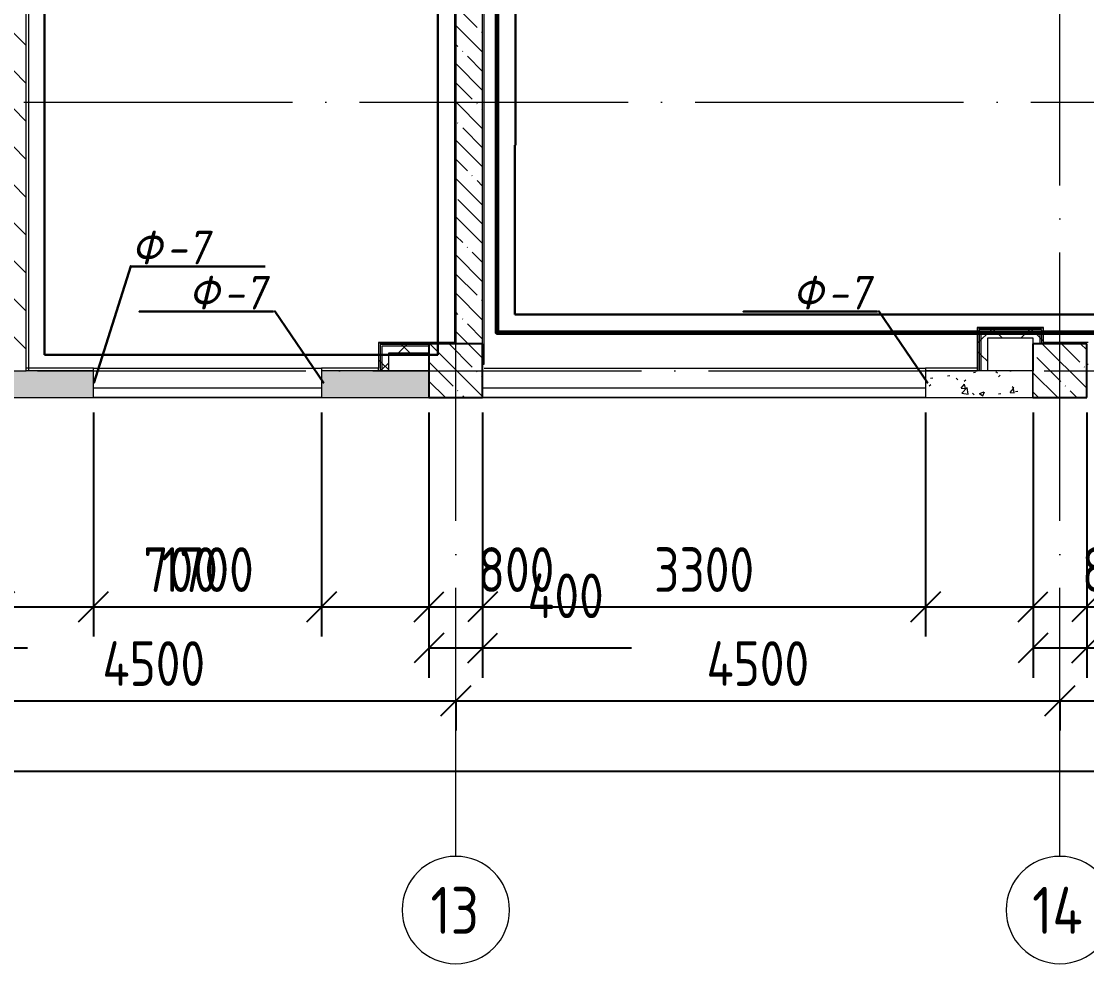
# Model space of a CAD drawing. Header units: millimetres. Extents: x -592259 to 288321, y -552984 to 293768.
# Drawn here: x 51313 to 59250, y 39106 to 46129 of the extents above; entities that cross this region are included whole.
import ezdxf

# ---------------------------------------------------------------- set-up
doc = ezdxf.new("R2010")
doc.units = ezdxf.units.MM
doc.linetypes.add('ADSK_Линия сетки', pattern=[2500, 2000, -250, 0, -250])
doc.layers.get('Defpoints').update_dxf_attribs({"color": 250})
for name, color, linetype, lineweight in [('2)Фархверки', 40, 'Continuous', 30), ('4) Штукатурка', 6, 'Continuous', 30), ('4.5) Штук Гипсовая по ЖБ', 6, 'Continuous', 30), ('4.6) Швы', 6, 'Continuous', 30), ('4.7) Штук. 6 вып.', 6, 'Continuous', 30), ('6.1) Шпаклевка 5 вып.', 160, 'Continuous', 60), ('A-____-____-DIMS', 250, 'Continuous', 9), ('A-GLAZ-____-MCUT', 250, 'Continuous', 9), ('A-GLAZ-____-OTLN', 250, 'Continuous', 5), ('A-WALL-____-MCUT', 250, 'Continuous', 13), ('A-WALL-____-PATT', 250, 'Continuous', 13), ('A-WALL-FNSH-MCUT', 250, 'Continuous', 13), ('I-WALL-____-OTLN', 250, 'Continuous', 9), ('S-COLS-____-MCUT', 250, 'Continuous', 25), ('S-COLS-____-OTLN', 250, 'Continuous', 9), ('S-GRID-____-IDEN', 250, 'Continuous', 9), ('S-GRID-____-OTLN', 250, 'Continuous', 9)]:
    doc.layers.add(name, color=color, linetype=linetype, lineweight=lineweight)
doc.styles.add('GOST Common', font='', dxfattribs={"width": 0.9, "height": 350})
doc.styles.add('ISOCPEUR_I', font='isocpeui.ttf', dxfattribs={"width": 0.9, "height": 12.5})
doc.styles.get("Standard").update_dxf_attribs({"font": 'ГОСТ тип А.ttf'})
doc.styles.get('GOST Common').set_extended_font_data('GOST Common')
doc.dimstyles.new('А3', dxfattribs={"dimtxt": 333, "dimasz": 222, "dimexe": 222, "dimexo": 111, "dimgap": 111, "dimtad": 1, "dimtoh": 1, "dimdec": 0, "dimrnd": 0.0015, "dimzin": 0, "dimdsep": 46, "dimtxsty": 'Standard', "dimblk": 'OBLIQUE', "dimcen": 0, "dimclrd": 7, "dimclre": 7, "dimclrt": 7, "dimadec": 0, "dimazin": 0, "dimtfac": 1, "dimtdec": 0, "dimtofl": 0, "dimtmove": 0, "dimatfit": 3, "dimfxl": 1, "dimtolj": 1, "dimtzin": 0, "dimarcsym": 0})
pattern_1 = [(135, (0, 0), (-142.5612, -142.5612), []), (135, (142.56, 0), (-142.5612, -142.5612), [252.016, -50.403, 3.353, -47.05])]
pattern_2 = [(45, (0, 0), (-141.42136, 141.42136), []), (135, (0, 0), (-141.42136, -141.42136), [])]
pattern_3 = [(50, (0, 0), (364.3679, -31.8783), [38.1, -419.1]), (355, (0, 0), (-70.4859, 382.1133), [30.48, -335.28]), (100.451, (30.36, -2.66), (293.885, 350.2334), [32.38, -356.18]), (46.184, (0, 101.6), (542.1585, -84.0858), [57.15, -628.65]), (96.636, (45.2, 94.6), (474.805, 494.8554), [48.57, -534.27]), (351.184, (0, 101.6), (474.81, 494.85), [45.72, -502.92]), (21, (50.8, 76.2), (303.2285, -204.5305), [38.1, -419.1]), (326, (50.8, 76.2), (123.6039, 368.376), [30.48, -335.28]), (71.451, (76.07, 59.16), (426.8341, 163.8427), [32.38, -356.18]), (37.5, (0, 0), (6.17665, 169.11015), [16.764, -314.452, 16.764, -323.596, -336.55]), (37.5, (0, 0), (6.17665, 169.11015), [-671.576, 16.764, -319.786]), (7.5, (0, 0), (133.63888, 200.3615), [16.764, -177.292, 16.764, -306.832, -128.27]), (7.5, (0, 0), (133.63888, 200.3615), [-517.652, 16.764, -111.506]), (327.5, (-113.28, 0), (271.18182, -11.45836), [16.764, -110.236, 16.764, -379.476, -525.78]), (327.5, (-113.28, 0), (271.18182, -11.45836), [-523.24, 16.764, -509.016]), (317.5, (-164.08, 0), (296.2585, 50.85285), [16.764, -148.336, 16.764, -246.38, -373.38]), (317.5, (-164.08, 0), (296.2585, 50.85285), [-428.244, 16.764, -356.616])]

# ---------------------------------------------------------------- blocks, each defined once
blk = doc.blocks.new('Окно_СКБ_1Ст1 - 120_Окно_СКБ_1Ст_1700_ОК19Л-29018918-Кладочный план на отм_ 0_000_ Секция 1_')
at = {"layer": 'A-GLAZ-____-MCUT'}
for p, q in [((-850, -125), (850, -125)), ((-850, -195), (850, -195))]:
    blk.add_line(p, q, dxfattribs=at)
at = {"layer": 'A-GLAZ-____-OTLN'}
for p, q in [((850, -125), (-850, -125)), ((-850, -195), (850, -195))]:
    blk.add_line(p, q, dxfattribs=at)
blk = doc.blocks.new('Окно_СКБ_2Ст1 - Окно_СКБ_2Ст 3300_ОК1Л-35431506-Кладочный план на отм_ 0_000_ Секция 1_')
at = {"layer": 'A-GLAZ-____-MCUT'}
for p, q in [((-1650, -125), (1650, -125)), ((-1650, -195), (1650, -195))]:
    blk.add_line(p, q, dxfattribs=at)
at = {"layer": 'A-GLAZ-____-OTLN'}
for p, q in [((1650, -125), (-1650, -125)), ((-1650, -195), (1650, -195))]:
    blk.add_line(p, q, dxfattribs=at)
blk = doc.blocks.new('Ось сетки - Круг_Ø8 мм-39983606-Кладочный план на отм_ 0_000_ Секция 1_')
at = {"layer": 'S-GRID-____-IDEN'}
for start, end in [(360, 180), (180, 360)]:
    blk.add_arc((0, 0), 4, start, end, dxfattribs=at)
blk = doc.blocks.new('_Oblique')
at = {"color": 0, "linetype": 'ByBlock', "lineweight": -2}
blk.add_line((-0.5, -0.5), (0.5, 0.5), dxfattribs=at)
blk = doc.blocks.new('DIMBLOCK18-Кладочный план на отм_ 0_000_ Секция 1_')
at = {"layer": 'A-____-____-DIMS', "color": 7, "lineweight": -2, "transparency": 16777216}
for p, q in [((50050, 41065.3), (54550, 41065.3)), ((50050, 41054.3), (50050, 40843.3)), ((54550, 41054.3), (54550, 40843.3))]:
    blk.add_line(p, q, dxfattribs=at)
at = {"layer": 'Defpoints', "color": 0, "transparency": 16777216}
for p in [(50050, 41165.3), (54550, 41165.3), (54550, 41065.3)]:
    blk.add_point(p, dxfattribs=at)
at = {"layer": 'A-____-____-DIMS', "color": 7, "lineweight": -2, "transparency": 16777216, "xscale": 222, "yscale": 222, "zscale": 222, "rotation": 180}
blk.add_blockref('_Oblique', (50050, 41065.3), dxfattribs=at)
at = {"layer": 'A-____-____-DIMS', "color": 7, "lineweight": -2, "transparency": 16777216, "xscale": 222, "yscale": 222, "zscale": 222}
blk.add_blockref('_Oblique', (54550, 41065.3), dxfattribs=at)
at = {"layer": 'A-____-____-DIMS', "color": 7, "transparency": 16777216, "insert": (52300, 41342.8), "char_height": 333, "width": 2.567, "attachment_point": 5}
blk.add_mtext('\\A1;4500', dxfattribs=at)
blk = doc.blocks.new('DIMBLOCK19-Кладочный план на отм_ 0_000_ Секция 1_')
at = {"layer": 'A-____-____-DIMS', "color": 7, "lineweight": -2, "transparency": 16777216}
for p, q in [((54550, 41065.3), (59050, 41065.3)), ((54550, 41054.3), (54550, 40843.3)), ((59050, 41054.3), (59050, 40843.3))]:
    blk.add_line(p, q, dxfattribs=at)
at = {"layer": 'Defpoints', "color": 0, "transparency": 16777216}
for p in [(54550, 41165.3), (59050, 41165.3), (59050, 41065.3)]:
    blk.add_point(p, dxfattribs=at)
at = {"layer": 'A-____-____-DIMS', "color": 7, "lineweight": -2, "transparency": 16777216, "xscale": 222, "yscale": 222, "zscale": 222, "rotation": 180}
blk.add_blockref('_Oblique', (54550, 41065.3), dxfattribs=at)
at = {"layer": 'A-____-____-DIMS', "color": 7, "lineweight": -2, "transparency": 16777216, "xscale": 222, "yscale": 222, "zscale": 222}
blk.add_blockref('_Oblique', (59050, 41065.3), dxfattribs=at)
at = {"layer": 'A-____-____-DIMS', "color": 7, "transparency": 16777216, "insert": (56800, 41342.8), "char_height": 333, "width": 2.567, "attachment_point": 5}
blk.add_mtext('\\A1;4500', dxfattribs=at)
blk = doc.blocks.new('DIMBLOCK20-Кладочный план на отм_ 0_000_ Секция 1_')
at = {"layer": 'A-____-____-DIMS', "color": 7, "lineweight": -2, "transparency": 16777216}
for p, q in [((59050, 41065.3), (63550, 41065.3)), ((59050, 41054.3), (59050, 40843.3)), ((63550, 41054.3), (63550, 40843.3))]:
    blk.add_line(p, q, dxfattribs=at)
at = {"layer": 'Defpoints', "color": 0, "transparency": 16777216}
for p in [(59050, 41165.3), (63550, 41165.3), (63550, 41065.3)]:
    blk.add_point(p, dxfattribs=at)
at = {"layer": 'A-____-____-DIMS', "color": 7, "lineweight": -2, "transparency": 16777216, "xscale": 222, "yscale": 222, "zscale": 222, "rotation": 180}
blk.add_blockref('_Oblique', (59050, 41065.3), dxfattribs=at)
at = {"layer": 'A-____-____-DIMS', "color": 7, "lineweight": -2, "transparency": 16777216, "xscale": 222, "yscale": 222, "zscale": 222}
blk.add_blockref('_Oblique', (63550, 41065.3), dxfattribs=at)
at = {"layer": 'A-____-____-DIMS', "color": 7, "transparency": 16777216, "insert": (61300, 41342.8), "char_height": 333, "width": 2.567, "attachment_point": 5}
blk.add_mtext('\\A1;4500', dxfattribs=at)
blk = doc.blocks.new('DIMBLOCK22-Кладочный план на отм_ 0_000_ Секция 1_')
at = {"layer": 'A-____-____-DIMS', "color": 7, "lineweight": -2, "transparency": 16777216}
for p, q in [((0, 40539.8), (69150, 40539.8)), ((0, 40528.8), (0, 40317.8)), ((69150, 40528.8), (69150, 40317.8))]:
    blk.add_line(p, q, dxfattribs=at)
at = {"layer": 'Defpoints', "color": 0, "transparency": 16777216}
for p in [(0, 40639.8), (69150, 40639.8), (69150, 40539.8)]:
    blk.add_point(p, dxfattribs=at)
at = {"layer": 'A-____-____-DIMS', "color": 7, "lineweight": -2, "transparency": 16777216, "xscale": 222, "yscale": 222, "zscale": 222, "rotation": 180}
blk.add_blockref('_Oblique', (0, 40539.8), dxfattribs=at)
at = {"layer": 'A-____-____-DIMS', "color": 7, "lineweight": -2, "transparency": 16777216, "xscale": 222, "yscale": 222, "zscale": 222}
blk.add_blockref('_Oblique', (69150, 40539.8), dxfattribs=at)
at = {"layer": 'A-____-____-DIMS', "color": 7, "transparency": 16777216, "insert": (34575, 40817.3), "char_height": 333, "width": 2.919, "attachment_point": 5}
blk.add_mtext('\\A1;69150', dxfattribs=at)
blk = doc.blocks.new('DIMBLOCK339-Кладочный план на отм_ 0_000_ Секция 1_')
at = {"layer": 'A-____-____-DIMS', "color": 7, "lineweight": -2, "transparency": 16777216}
for p, q in [((49850, 43214), (49850, 41237)), ((50250, 43214), (50250, 41237)), ((49850, 41459), (50250, 41459)), ((50250, 41459), (51360, 41459))]:
    blk.add_line(p, q, dxfattribs=at)
at = {"layer": 'Defpoints', "color": 0, "transparency": 16777216}
for p in [(49850, 43325), (50250, 43325), (50250, 41459)]:
    blk.add_point(p, dxfattribs=at)
at = {"layer": 'A-____-____-DIMS', "color": 7, "lineweight": -2, "transparency": 16777216, "xscale": 222, "yscale": 222, "zscale": 222, "rotation": 180}
blk.add_blockref('_Oblique', (49850, 41459), dxfattribs=at)
at = {"layer": 'A-____-____-DIMS', "color": 7, "lineweight": -2, "transparency": 16777216, "xscale": 222, "yscale": 222, "zscale": 222}
blk.add_blockref('_Oblique', (50250, 41459), dxfattribs=at)
at = {"layer": 'A-____-____-DIMS', "color": 7, "transparency": 16777216, "insert": (50583, 42014), "char_height": 333, "width": 1.946, "attachment_point": 1, "line_spacing_factor": 1.022761}
blk.add_mtext('\\A1;400', dxfattribs=at)
blk = doc.blocks.new('DIMBLOCK341-Кладочный план на отм_ 0_000_ Секция 1_')
at = {"layer": 'A-____-____-DIMS', "color": 7, "lineweight": -2, "transparency": 16777216}
for p, q in [((51150, 43214), (51150, 41543.3)), ((51850, 43214), (51850, 41543.3)), ((51150, 41765.3), (51850, 41765.3)), ((51850, 41765.3), (52926.7, 41765.3))]:
    blk.add_line(p, q, dxfattribs=at)
at = {"layer": 'Defpoints', "color": 0, "transparency": 16777216}
for p in [(51150, 43325), (51850, 43325), (51850, 41765.3)]:
    blk.add_point(p, dxfattribs=at)
at = {"layer": 'A-____-____-DIMS', "color": 7, "lineweight": -2, "transparency": 16777216, "xscale": 222, "yscale": 222, "zscale": 222, "rotation": 180}
blk.add_blockref('_Oblique', (51150, 41765.3), dxfattribs=at)
at = {"layer": 'A-____-____-DIMS', "color": 7, "lineweight": -2, "transparency": 16777216, "xscale": 222, "yscale": 222, "zscale": 222}
blk.add_blockref('_Oblique', (51850, 41765.3), dxfattribs=at)
at = {"layer": 'A-____-____-DIMS', "color": 7, "transparency": 16777216, "insert": (52499.4, 42042.8), "char_height": 333, "width": 1.862, "attachment_point": 5}
blk.add_mtext('\\A1;700', dxfattribs=at)
blk = doc.blocks.new('DIMBLOCK342-Кладочный план на отм_ 0_000_ Секция 1_')
at = {"layer": 'A-____-____-DIMS', "color": 7, "lineweight": -2, "transparency": 16777216}
for p, q in [((51850, 43214), (51850, 41543.3)), ((53550, 43214), (53550, 41543.3)), ((51850, 41765.3), (53550, 41765.3))]:
    blk.add_line(p, q, dxfattribs=at)
at = {"layer": 'Defpoints', "color": 0, "transparency": 16777216}
for p in [(51850, 43325), (53550, 43325), (53550, 41765.3)]:
    blk.add_point(p, dxfattribs=at)
at = {"layer": 'A-____-____-DIMS', "color": 7, "lineweight": -2, "transparency": 16777216, "xscale": 222, "yscale": 222, "zscale": 222, "rotation": 180}
blk.add_blockref('_Oblique', (51850, 41765.3), dxfattribs=at)
at = {"layer": 'A-____-____-DIMS', "color": 7, "lineweight": -2, "transparency": 16777216, "xscale": 222, "yscale": 222, "zscale": 222}
blk.add_blockref('_Oblique', (53550, 41765.3), dxfattribs=at)
at = {"layer": 'A-____-____-DIMS', "color": 7, "transparency": 16777216, "insert": (52700, 42042.8), "char_height": 333, "width": 2.299, "attachment_point": 5}
blk.add_mtext('\\A1;1700', dxfattribs=at)
blk = doc.blocks.new('DIMBLOCK343-Кладочный план на отм_ 0_000_ Секция 1_')
at = {"layer": 'A-____-____-DIMS', "color": 7, "lineweight": -2, "transparency": 16777216}
for p, q in [((53550, 43214), (53550, 41543.3)), ((54350, 43214), (54350, 41543.3)), ((53550, 41765.3), (54350, 41765.3)), ((54350, 41765.3), (55426.7, 41765.3))]:
    blk.add_line(p, q, dxfattribs=at)
at = {"layer": 'Defpoints', "color": 0, "transparency": 16777216}
for p in [(53550, 43325), (54350, 43325), (54350, 41765.3)]:
    blk.add_point(p, dxfattribs=at)
at = {"layer": 'A-____-____-DIMS', "color": 7, "lineweight": -2, "transparency": 16777216, "xscale": 222, "yscale": 222, "zscale": 222, "rotation": 180}
blk.add_blockref('_Oblique', (53550, 41765.3), dxfattribs=at)
at = {"layer": 'A-____-____-DIMS', "color": 7, "lineweight": -2, "transparency": 16777216, "xscale": 222, "yscale": 222, "zscale": 222}
blk.add_blockref('_Oblique', (54350, 41765.3), dxfattribs=at)
at = {"layer": 'A-____-____-DIMS', "color": 7, "transparency": 16777216, "insert": (54999.3, 42042.8), "char_height": 333, "width": 1.862, "attachment_point": 5}
blk.add_mtext('\\A1;800', dxfattribs=at)
blk = doc.blocks.new('DIMBLOCK344-Кладочный план на отм_ 0_000_ Секция 1_')
at = {"layer": 'A-____-____-DIMS', "color": 7, "lineweight": -2, "transparency": 16777216}
for p, q in [((54350, 43214), (54350, 41237)), ((54750, 43214), (54750, 41237)), ((54350, 41459), (54750, 41459)), ((54750, 41459), (55860, 41459))]:
    blk.add_line(p, q, dxfattribs=at)
at = {"layer": 'Defpoints', "color": 0, "transparency": 16777216}
for p in [(54350, 43325), (54750, 43325), (54750, 41459)]:
    blk.add_point(p, dxfattribs=at)
at = {"layer": 'A-____-____-DIMS', "color": 7, "lineweight": -2, "transparency": 16777216, "xscale": 222, "yscale": 222, "zscale": 222, "rotation": 180}
blk.add_blockref('_Oblique', (54350, 41459), dxfattribs=at)
at = {"layer": 'A-____-____-DIMS', "color": 7, "lineweight": -2, "transparency": 16777216, "xscale": 222, "yscale": 222, "zscale": 222}
blk.add_blockref('_Oblique', (54750, 41459), dxfattribs=at)
at = {"layer": 'A-____-____-DIMS', "color": 7, "transparency": 16777216, "insert": (55083, 42014), "char_height": 333, "width": 1.946, "attachment_point": 1, "line_spacing_factor": 1.022761}
blk.add_mtext('\\A1;400', dxfattribs=at)
blk = doc.blocks.new('DIMBLOCK345-Кладочный план на отм_ 0_000_ Секция 1_')
at = {"layer": 'A-____-____-DIMS', "color": 7, "lineweight": -2, "transparency": 16777216}
for p, q in [((54750, 43214), (54750, 41543.3)), ((58050, 43214), (58050, 41543.3)), ((54750, 41765.3), (58050, 41765.3))]:
    blk.add_line(p, q, dxfattribs=at)
at = {"layer": 'Defpoints', "color": 0, "transparency": 16777216}
for p in [(54750, 43325), (58050, 43325), (58050, 41765.3)]:
    blk.add_point(p, dxfattribs=at)
at = {"layer": 'A-____-____-DIMS', "color": 7, "lineweight": -2, "transparency": 16777216, "xscale": 222, "yscale": 222, "zscale": 222, "rotation": 180}
blk.add_blockref('_Oblique', (54750, 41765.3), dxfattribs=at)
at = {"layer": 'A-____-____-DIMS', "color": 7, "lineweight": -2, "transparency": 16777216, "xscale": 222, "yscale": 222, "zscale": 222}
blk.add_blockref('_Oblique', (58050, 41765.3), dxfattribs=at)
at = {"layer": 'A-____-____-DIMS', "color": 7, "transparency": 16777216, "insert": (56400, 42042.8), "char_height": 333, "width": 2.483, "attachment_point": 5}
blk.add_mtext('\\A1;3300', dxfattribs=at)
blk = doc.blocks.new('DIMBLOCK346-Кладочный план на отм_ 0_000_ Секция 1_')
at = {"layer": 'A-____-____-DIMS', "color": 7, "lineweight": -2, "transparency": 16777216}
for p, q in [((58050, 43214), (58050, 41543.3)), ((58850, 43214), (58850, 41543.3)), ((58050, 41765.3), (58850, 41765.3)), ((58850, 41765.3), (59926.7, 41765.3))]:
    blk.add_line(p, q, dxfattribs=at)
at = {"layer": 'Defpoints', "color": 0, "transparency": 16777216}
for p in [(58050, 43325), (58850, 43325), (58850, 41765.3)]:
    blk.add_point(p, dxfattribs=at)
at = {"layer": 'A-____-____-DIMS', "color": 7, "lineweight": -2, "transparency": 16777216, "xscale": 222, "yscale": 222, "zscale": 222, "rotation": 180}
blk.add_blockref('_Oblique', (58050, 41765.3), dxfattribs=at)
at = {"layer": 'A-____-____-DIMS', "color": 7, "lineweight": -2, "transparency": 16777216, "xscale": 222, "yscale": 222, "zscale": 222}
blk.add_blockref('_Oblique', (58850, 41765.3), dxfattribs=at)
at = {"layer": 'A-____-____-DIMS', "color": 7, "transparency": 16777216, "insert": (59499.3, 42042.8), "char_height": 333, "width": 1.862, "attachment_point": 5}
blk.add_mtext('\\A1;800', dxfattribs=at)
blk = doc.blocks.new('DIMBLOCK347-Кладочный план на отм_ 0_000_ Секция 1_')
at = {"layer": 'A-____-____-DIMS', "color": 7, "lineweight": -2, "transparency": 16777216}
for p, q in [((58850, 43214), (58850, 41237)), ((59250, 43214), (59250, 41237)), ((58850, 41459), (59250, 41459)), ((59250, 41459), (60360, 41459))]:
    blk.add_line(p, q, dxfattribs=at)
at = {"layer": 'Defpoints', "color": 0, "transparency": 16777216}
for p in [(58850, 43325), (59250, 43325), (59250, 41459)]:
    blk.add_point(p, dxfattribs=at)
at = {"layer": 'A-____-____-DIMS', "color": 7, "lineweight": -2, "transparency": 16777216, "xscale": 222, "yscale": 222, "zscale": 222, "rotation": 180}
blk.add_blockref('_Oblique', (58850, 41459), dxfattribs=at)
at = {"layer": 'A-____-____-DIMS', "color": 7, "lineweight": -2, "transparency": 16777216, "xscale": 222, "yscale": 222, "zscale": 222}
blk.add_blockref('_Oblique', (59250, 41459), dxfattribs=at)
at = {"layer": 'A-____-____-DIMS', "color": 7, "transparency": 16777216, "insert": (59583, 42014), "char_height": 333, "width": 1.946, "attachment_point": 1, "line_spacing_factor": 1.022761}
blk.add_mtext('\\A1;400', dxfattribs=at)
blk = doc.blocks.new('DIMBLOCK348-Кладочный план на отм_ 0_000_ Секция 1_')
at = {"layer": 'A-____-____-DIMS', "color": 7, "lineweight": -2, "transparency": 16777216}
for p, q in [((59250, 43214), (59250, 41543.3)), ((62550, 43214), (62550, 41543.3)), ((59250, 41765.3), (62550, 41765.3))]:
    blk.add_line(p, q, dxfattribs=at)
at = {"layer": 'Defpoints', "color": 0, "transparency": 16777216}
for p in [(59250, 43325), (62550, 43325), (62550, 41765.3)]:
    blk.add_point(p, dxfattribs=at)
at = {"layer": 'A-____-____-DIMS', "color": 7, "lineweight": -2, "transparency": 16777216, "xscale": 222, "yscale": 222, "zscale": 222, "rotation": 180}
blk.add_blockref('_Oblique', (59250, 41765.3), dxfattribs=at)
at = {"layer": 'A-____-____-DIMS', "color": 7, "lineweight": -2, "transparency": 16777216, "xscale": 222, "yscale": 222, "zscale": 222}
blk.add_blockref('_Oblique', (62550, 41765.3), dxfattribs=at)
at = {"layer": 'A-____-____-DIMS', "color": 7, "transparency": 16777216, "insert": (60900, 42042.8), "char_height": 333, "width": 2.483, "attachment_point": 5}
blk.add_mtext('\\A1;3300', dxfattribs=at)

msp = doc.modelspace()

# ---------------------------------------------------------------- hatches: boundary and pattern name
at = {"layer": 'A-WALL-____-PATT', "lineweight": 15}
h = msp.add_hatch(dxfattribs=at)
h.set_pattern_fill('FP_1', color=256, style=0, pattern_type=2)
h.set_pattern_definition([(135, (0, 0), (-141.42136, -141.42136), [])])
h.paths.add_polyline_path([(51150, 43525.0006), (51350, 43525.0006), (51350, 51175), (51150, 51175), (51150, 43545.0006)])
h = msp.add_hatch(dxfattribs=at)
h.set_pattern_fill('FP_8', color=256, style=0, pattern_type=2)
h.set_pattern_definition(pattern_1)
h.paths.add_polyline_path([(54750, 43725), (54749.9781, 50775), (54550, 50775), (54550, 43725)])
h = msp.add_hatch(dxfattribs=at)
h.set_pattern_fill('FP_28', color=42, style=0, pattern_type=2)
h.set_pattern_definition(pattern_2)
h.paths.add_polyline_path([(58512.5423, 43525.0006), (58512.5423, 43820.0355), (58462.5423, 43820.0355), (58462.5423, 43525.0006)])
h = msp.add_hatch(dxfattribs=at)
h.set_pattern_fill('FP_28', color=42, style=0, pattern_type=2)
h.set_pattern_definition(pattern_2)
h.paths.add_polyline_path([(58849.9781, 43770.0355), (58849.9781, 43820.0355), (58512.5423, 43820.0355), (58512.5423, 43770.0355), (58580.8985, 43770.0355)])
h = msp.add_hatch(dxfattribs=at)
h.set_pattern_fill('FP_28', color=42, style=0, pattern_type=2)
h.set_pattern_definition(pattern_2)
h.paths.add_polyline_path([(58855.7794, 43725), (58899.9781, 43725), (58899.9781, 43820.0355), (58849.9781, 43820.0355), (58849.9781, 43725)])
h = msp.add_hatch(dxfattribs=at)
h.set_pattern_fill('FP_28', color=42, style=0, pattern_type=2)
h.set_pattern_definition(pattern_2)
h.paths.add_polyline_path([(54050, 43525.0006), (54050, 43707.0355), (54000, 43707.0355), (54000, 43525.0006)])
h = msp.add_hatch(dxfattribs=at)
h.set_pattern_fill('FP_28', color=42, style=0, pattern_type=2)
h.set_pattern_definition(pattern_2)
h.paths.add_polyline_path([(54349.9781, 43657.0355), (54349.9781, 43707.0355), (54050, 43707.0355), (54050, 43657.0355), (54182.8045, 43657.0355)])
h = msp.add_hatch(dxfattribs=at)
h.set_pattern_fill('FP_9', color=256, style=0, pattern_type=2)
h.set_pattern_definition(pattern_3)
h.paths.add_polyline_path([(54349.9781, 43325.0006), (54349.9781, 43525.0006), (53550, 43525.0006), (53550, 43325.0006)])
h.paths.add_polyline_path([(51708.8766, 43325.0006), (51850, 43325.0006), (51850, 43525.0006), (51150, 43525.0006), (51150, 43325.0006)])
h.paths.add_polyline_path([(49849.9781, 43325.0006), (49849.9781, 43525.0006), (49050, 43525.0006), (49050, 43325.0006)])
h.paths.add_polyline_path([(45349.9781, 43325.0006), (45349.9781, 43525.0006), (44550, 43525.0006), (44550, 43325.0006)])
h.paths.add_polyline_path([(40849.9781, 43325.0006), (40849.9781, 43525.0006), (40050, 43525.0006), (40050, 43325.0006)])
h.paths.add_polyline_path([(36750, 43325.0006), (36750, 43525.0006), (36349.9781, 43525.0006), (36349.9781, 43325.0006)])
h.paths.add_polyline_path([(35550, 43325.0006), (35949.9781, 43325.0006), (35949.9781, 43525.0006), (35550, 43525.0006), (35550, 43458.3234)])
h.paths.add_polyline_path([(33850, 43325.0006), (33850, 43525.0006), (33150, 43525.0006), (33150, 43325.0006)])
h.paths.add_polyline_path([(32250, 43325.0006), (32250, 43525.0006), (31449.9781, 43525.0006), (31449.9781, 43325.0006)])
h.paths.add_polyline_path([(26949.9781, 43325.0006), (27750, 43325.0006), (27750, 43525.0006), (26949.9781, 43525.0006), (26949.9781, 43458.3234)])
h.paths.add_polyline_path([(23250, 43325.0006), (23250, 43525.0006), (22449.9781, 43525.0006), (22449.9781, 43325.0006)])
h.paths.add_polyline_path([(18750, 43325.0006), (18750, 43525.0006), (17949.9781, 43525.0006), (17949.9781, 43325.0006)])
h.paths.add_polyline_path([(15850, 43325.0006), (15850, 43525.0006), (15150, 43525.0006), (15150, 43325.0006)])
h.paths.add_polyline_path([(14250, 43325.0006), (14250, 43525.0006), (13449.9781, 43525.0006), (13449.9781, 43325.0006)])
h.paths.add_polyline_path([(8949.9781, 43325.0006), (9750, 43325.0006), (9750, 43525.0006), (8949.9781, 43525.0006), (8949.9781, 43458.3234)])
h.paths.add_polyline_path([(5250, 43325.0006), (5250, 43525.0006), (4449.9781, 43525.0006), (4449.9781, 43325.0006)])
h.paths.add_polyline_path([(750.0209, 43325.0006), (750.0209, 43525.0006), (199.9781, 43525.0006), (199.9781, 43325.0006)])
h = msp.add_hatch(dxfattribs=at)
h.set_pattern_fill('FP_9', color=256, style=0, pattern_type=2)
h.set_pattern_definition(pattern_3)
h.paths.add_polyline_path([(62550, 43325.0006), (63349.9781, 43325.0006), (63349.9781, 43525.0006), (62550, 43525.0006), (62550, 43458.3234)])
h.paths.add_polyline_path([(58849.9781, 43325.0006), (58849.9781, 43525.0006), (58050, 43525.0006), (58050, 43325.0006)])
at = {"layer": 'I-WALL-____-OTLN'}
h = msp.add_hatch(dxfattribs=at)
h.set_pattern_fill('FP_28', color=30, style=0, pattern_type=2)
h.set_pattern_definition(pattern_2)
h.paths.add_polyline_path([(58437.5423, 43525.0006), (58450.0423, 43525.0006), (58450.0423, 43845.0355), (58437.5423, 43845.0355), (58437.5423, 43545.0006)])
h = msp.add_hatch(dxfattribs=at)
h.set_pattern_fill('FP_28', color=30, style=0, pattern_type=2)
h.set_pattern_definition(pattern_2)
h.paths.add_polyline_path([(58912.4781, 43832.5355), (58912.4781, 43845.0355), (58450.0423, 43845.0355), (58450.0423, 43832.5355), (58899.9781, 43832.5355)])
h = msp.add_hatch(dxfattribs=at)
h.set_pattern_fill('FP_28', color=30, style=0, pattern_type=2)
h.set_pattern_definition(pattern_2)
h.paths.add_polyline_path([(58450.0423, 43525.0006), (58462.5423, 43525.0006), (58462.5423, 43832.5355), (58450.0423, 43832.5355), (58450.0423, 43557.1348)])
h = msp.add_hatch(dxfattribs=at)
h.set_pattern_fill('FP_28', color=30, style=0, pattern_type=2)
h.set_pattern_definition(pattern_2)
h.paths.add_polyline_path([(58899.9781, 43820.0355), (58899.9781, 43832.5355), (58462.5423, 43832.5355), (58462.5423, 43820.0355), (58855.7794, 43820.0355)])
h = msp.add_hatch(dxfattribs=at)
h.set_pattern_fill('FP_28', color=30, style=0, pattern_type=2)
h.set_pattern_definition(pattern_2)
h.paths.add_polyline_path([(58899.9781, 43725), (58912.4781, 43725), (58912.4781, 43832.5355), (58899.9781, 43832.5355), (58899.9781, 43820.0355)])
h = msp.add_hatch(dxfattribs=at)
h.set_pattern_fill('FP_28', color=30, style=0, pattern_type=2)
h.set_pattern_definition(pattern_2)
h.paths.add_polyline_path([(58912.4781, 43725), (58924.9781, 43725), (58924.9781, 43845.0355), (58912.4781, 43845.0355), (58912.4781, 43741.2642)])
h = msp.add_hatch(dxfattribs=at)
h.set_pattern_fill('FP_28', color=30, style=0, pattern_type=2)
h.set_pattern_definition(pattern_2)
h.paths.add_polyline_path([(53975, 43525.0006), (53987.5, 43525.0006), (53987.5, 43732.0355), (53975, 43732.0355), (53975, 43545.0006)])
h = msp.add_hatch(dxfattribs=at)
h.set_pattern_fill('FP_28', color=30, style=0, pattern_type=2)
h.set_pattern_definition(pattern_2)
h.paths.add_polyline_path([(54000, 43719.5355), (54349.9781, 43719.5355), (54349.9781, 43732.0355), (53987.5, 43732.0355), (53987.5, 43719.5355)])
h = msp.add_hatch(dxfattribs=at)
h.set_pattern_fill('FP_28', color=30, style=0, pattern_type=2)
h.set_pattern_definition(pattern_2)
h.paths.add_polyline_path([(54000, 43525.0006), (54000, 43719.5355), (53987.5, 43719.5355), (53987.5, 43525.0006)])
h = msp.add_hatch(dxfattribs=at)
h.set_pattern_fill('FP_28', color=30, style=0, pattern_type=2)
h.set_pattern_definition(pattern_2)
h.paths.add_polyline_path([(54000, 43707.0355), (54349.9781, 43707.0355), (54349.9781, 43719.5355), (54000, 43719.5355)])
at = {"layer": 'S-COLS-____-OTLN', "lineweight": 5}
h = msp.add_hatch(dxfattribs=at)
h.set_pattern_fill('FP_8', color=256, style=0, pattern_type=2)
h.set_pattern_definition(pattern_1)
h.paths.add_polyline_path([(54349.9781, 43325), (54749.9781, 43325), (54749.9781, 43725), (54349.9781, 43725), (54349.9781, 43458.3234)])
h = msp.add_hatch(dxfattribs=at)
h.set_pattern_fill('FP_8', color=256, style=0, pattern_type=2)
h.set_pattern_definition(pattern_1)
h.paths.add_polyline_path([(58849.9781, 43325), (59249.9781, 43325), (59249.9781, 43725), (58849.9781, 43725), (58849.9781, 43458.3234)])

# ---------------------------------------------------------------- linework, layer by layer
at = {"layer": '2)Фархверки'}
msp.add_line((52128.4081, 44302.5307), (53128.4081, 44302.5307), dxfattribs=at)
for points in [[(51854.2562, 43431.1125), (52128.4081, 44305.1745)], [(53192.0534, 43965.9133), (52192.0534, 43965.9133)], [(53565.9438, 43431.1125), (53201.1937, 43968.5571)], [(57692.0534, 43965.9133), (56692.0534, 43965.9133)], [(58065.9438, 43431.1125), (57701.1937, 43968.5571)]]:
    msp.add_lwpolyline(points, close=True, dxfattribs=at)
at = {"layer": '4) Штукатурка'}
msp.add_line((54994.6838, 45206.6947), (54989.9482, 45206.6947), dxfattribs=at)
at = {"layer": '4.5) Штук Гипсовая по ЖБ'}
for p, q in [((54994.6838, 45206.6947), (54994.6838, 50714.0968)), ((54989.9482, 45206.6947), (54989.9482, 43942.9424)), ((54989.9482, 43942.9424), (63094.6092, 43942.9424))]:
    msp.add_line(p, q, dxfattribs=at)
at = {"layer": '4.6) Швы'}
for points in [[(55625.6804, 43942.9424), (54989.9482, 43942.9424)], [(58541.539, 43942.9424), (57905.8067, 43942.9424)], [(59297.8475, 43942.9424), (58662.1152, 43942.9424)]]:
    msp.add_lwpolyline(points, dxfattribs=at)
at = {"layer": '4.7) Штук. 6 вып.'}
msp.add_lwpolyline([(51484.6297, 43644.0466), (54415.2172, 43644.0466), (54415.2172, 50613.3059), (51484.6297, 50613.3059)], close=True, dxfattribs=at)
at = {"layer": '6.1) Шпаклевка 5 вып.'}
msp.add_lwpolyline([(68969.9986, 45087.6468), (68969.9986, 50849), (54856.2486, 50849), (54856.2486, 43809.6501), (63278.0444, 43809.6501)], dxfattribs=at)
at = {"layer": 'A-WALL-____-MCUT', "lineweight": 15}
for p, q in [((51350, 43525.0006), (51350, 51175)), ((54550, 50775), (54550, 43725.0006)), ((54750, 43725), (54750, 50775)), ((58434.5423, 43848.0355), (58434.5423, 43525.0006)), ((58927.9781, 43848.0355), (58434.5423, 43848.0355)), ((58437.5423, 43845.0355), (58437.5423, 43525.0006)), ((58437.5423, 43845.0355), (58924.9781, 43845.0355)), ((58450.0423, 43832.5355), (58450.0423, 43525.0006)), ((58912.4781, 43832.5355), (58450.0423, 43832.5355)), ((58462.5423, 43820.0355), (58462.5423, 43525.0006)), ((58899.9781, 43820.0355), (58462.5423, 43820.0355)), ((58899.9781, 43820.0355), (58899.9781, 43725)), ((58912.4781, 43832.5355), (58912.4781, 43725)), ((58924.9781, 43845.0355), (58924.9781, 43725)), ((58927.9781, 43725), (58927.9781, 43848.0355)), ((53974.5423, 43735.0355), (53974.5423, 43545.0006)), ((54350, 43735.0355), (53974.5423, 43735.0355)), ((54350, 43732.0355), (54350, 43735.0355)), ((58512.5423, 43525.0006), (58512.5423, 43770.0355)), ((58512.5423, 43770.0355), (58849.9781, 43770.0355)), ((58849.9781, 43770.0355), (58849.9781, 43725)), ((53977.5423, 43545.0006), (53977.5423, 43732.0355)), ((53977.5423, 43732.0355), (54350, 43732.0355)), ((53987.5, 43719.5355), (53987.5, 43525.0006)), ((54349.9781, 43719.5355), (53987.5, 43719.5355)), ((54000, 43707.0355), (54000, 43525.0006)), ((54349.9781, 43707.0355), (54000, 43707.0355)), ((54050, 43525.0006), (54050, 43657.0355)), ((54050, 43657.0355), (54349.9781, 43657.0355)), ((54349.9781, 43657.0355), (54349.9781, 43707.0355)), ((54550, 43725), (54750, 43725)), ((58849.9781, 43725), (58899.9781, 43725)), ((58924.9781, 43725), (58927.9781, 43725)), ((51150, 43525.0006), (51350, 43525.0006)), ((51850, 43525.0006), (51350, 43525.0006)), ((51850, 43325.0006), (51850, 43525.0006)), ((53550, 43525.0006), (53550, 43325.0006)), ((54349.9781, 43525.0006), (53550, 43525.0006)), ((53974.5423, 43545.0006), (53977.5423, 43545.0006)), ((53975, 43525.0006), (53975, 43545.0006)), ((54349.9781, 43325.0006), (54349.9781, 43525.0006)), ((58050, 43525.0006), (58050, 43325.0006)), ((58849.9781, 43525.0006), (58050, 43525.0006)), ((58849.9781, 43325.0006), (58849.9781, 43525.0006)), ((51150, 43325.0006), (51850, 43325.0006)), ((53550, 43325.0006), (54349.9781, 43325.0006)), ((58050, 43325.0006), (58849.9781, 43325.0006))]:
    msp.add_line(p, q, dxfattribs=at)
at = {"layer": 'A-WALL-FNSH-MCUT', "lineweight": 15}
for p, q in [((51370, 43525.0006), (51370, 51155)), ((54760, 43575.0006), (54760, 51155)), ((54540, 50765), (54540, 43735.0006)), ((54540, 43735.0006), (54350, 43735.0006)), ((59259.9781, 43735), (58927.9781, 43735)), ((53975, 43732.0355), (53975, 43545.0006)), ((53977.5423, 43732.0355), (53975, 43732.0355)), ((54349.9781, 43707.0355), (54349.9781, 43732.0355)), ((54350, 43732.0355), (54350, 43725.0006)), ((54350, 43725.0006), (54550, 43725.0006)), ((54750, 43725), (54750, 43575.0006)), ((58899.9781, 43725), (58924.9781, 43725)), ((58927.9781, 43725), (59249.9781, 43725)), ((59249.9781, 43725), (59249.9781, 43575.0006)), ((54750, 43575.0006), (54760, 43575.0006)), ((59249.9781, 43575.0006), (59259.9781, 43575.0006)), ((51850, 43545.0006), (51350, 43545.0006)), ((51850, 43525.0006), (51850, 43545.0006)), ((53974.5423, 43545.0006), (53550, 43545.0006)), ((53550, 43545.0006), (53550, 43525.0006)), ((58434.5423, 43545.0006), (58050, 43545.0006)), ((58050, 43545.0006), (58050, 43525.0006))]:
    msp.add_line(p, q, dxfattribs=at)
at = {"layer": 'I-WALL-____-OTLN', "lineweight": 15}
for p, q in [((51850, 43545.0006), (53550, 43545.0006)), ((54760, 43545.0006), (58050, 43545.0006)), ((53550, 43325.0006), (51850, 43325.0006)), ((58050, 43325.0006), (54749.9781, 43325.0006))]:
    msp.add_line(p, q, dxfattribs=at)
at = {"layer": 'S-COLS-____-MCUT'}
for p, q in [((54749.9781, 43725), (54349.9781, 43725)), ((54349.9781, 43725), (54349.9781, 43325)), ((54749.9781, 43325), (54749.9781, 43725)), ((59249.9781, 43725), (58849.9781, 43725)), ((58849.9781, 43725), (58849.9781, 43525.0006)), ((59249.9781, 43325), (59249.9781, 43725)), ((54349.9781, 43325), (54749.9781, 43325)), ((58849.9781, 43325), (59249.9781, 43325))]:
    msp.add_line(p, q, dxfattribs=at)
at = {"layer": 'S-COLS-____-OTLN'}
msp.add_line((58849.9781, 43525.0006), (58849.9781, 43325), dxfattribs=at)
at = {"layer": 'S-GRID-____-OTLN', "linetype": 'ADSK_Линия сетки'}
for p, q in [((54550, 39906.0281), (54550, 61202.0051)), ((59050, 39906.0281), (59050, 61202.0051)), ((-3669.3683, 45525.0006), (72376.0288, 45525.0006)), ((-3569.5512, 43525.0006), (72376.0288, 43525.0006))]:
    msp.add_line(p, q, dxfattribs=at)

# ---------------------------------------------------------------- block references
at = {"layer": 'A-GLAZ-____-OTLN', "rotation": 180}
for name, p in [('Окно_СКБ_1Ст1 - 120_Окно_СКБ_1Ст_1700_ОК19Л-29018918-Кладочный план на отм_ 0_000_ Секция 1_', (52700, 43200.0006)), ('Окно_СКБ_2Ст1 - Окно_СКБ_2Ст 3300_ОК1Л-35431506-Кладочный план на отм_ 0_000_ Секция 1_', (56400, 43200.0006))]:
    msp.add_blockref(name, p, dxfattribs=at)
at = {"layer": 'S-GRID-____-IDEN', "xscale": 99.99999999999993, "yscale": 99.99999999999993, "zscale": 99.99999999999993}
for p in [(54550, 39506.0281), (59050, 39506.0281)]:
    msp.add_blockref('Ось сетки - Круг_Ø8 мм-39983606-Кладочный план на отм_ 0_000_ Секция 1_', p, dxfattribs=at)

# ---------------------------------------------------------------- texts
at = {"layer": '2)Фархверки', "char_height": 250, "attachment_point": 1, "style": 'ISOCPEUR_I'}
for s, insert, width in [('\\fISOCPEUR|b0|i1|c204|p34|;Ф', (52132.5099, 44567.6661), 312.658125), ('\\fISOCPEUR|b0|i1|c204|p34|;Ф', (52132.5099, 44567.6661), 312.658125), ('-7', (52390.4786, 44567.6661), 448.945), ('-7', (52390.4786, 44567.6661), 448.945), ('\\fISOCPEUR|b0|i1|c204|p34|;Ф', (52558.9516, 44231.0487), 312.658125), ('\\fISOCPEUR|b0|i1|c204|p34|;Ф', (52558.9516, 44231.0487), 312.658125), ('-7', (52816.9204, 44231.0487), 448.945), ('-7', (52816.9204, 44231.0487), 448.945), ('\\fISOCPEUR|b0|i1|c204|p34|;Ф', (57058.9516, 44231.0487), 312.658125), ('\\fISOCPEUR|b0|i1|c204|p34|;Ф', (57058.9516, 44231.0487), 312.658125), ('-7', (57316.9204, 44231.0487), 448.945), ('-7', (57316.9204, 44231.0487), 448.945)]:
    msp.add_mtext(s, dxfattribs=dict(at, insert=insert, width=width))
at = {"layer": 'S-GRID-____-IDEN', "color": 18, "true_color": 0x000000, "char_height": 350, "attachment_point": 1, "style": 'GOST Common'}
for s, insert, width in [('13', (54361.5193, 39678.5615), 454.556812), ('14', (58843.9693, 39678.5615), 497.847937)]:
    msp.add_mtext(s, dxfattribs=dict(at, insert=insert, width=width))

# ---------------------------------------------------------------- dimensions: what is measured, and where the dimension line sits
at = {"layer": 'A-____-____-DIMS'}
for base, p1, p2, picture, middle in [((50249.9781, 41459.0336), (49849.9781, 43325), (50249.9781, 43325), 'DIMBLOCK339-Кладочный план на отм_ 0_000_ Секция 1_', (50915.9781, 41459.0336)), ((54749.9781, 41459.0336), (54349.9781, 43325.0006), (54749.9781, 43325), 'DIMBLOCK344-Кладочный план на отм_ 0_000_ Секция 1_', (55415.9781, 41459.0336)), ((59249.9781, 41459.0336), (58849.9781, 43325), (59249.9781, 43325), 'DIMBLOCK347-Кладочный план на отм_ 0_000_ Секция 1_', (59915.9781, 41459.0336))]:
    dim = msp.add_linear_dim(base=base, p1=p1, p2=p2, dimstyle='А3', dxfattribs=at)
    dim.commit()
    dim.dimension.update_dxf_attribs({"geometry": picture, "text_midpoint": middle, "dimtype": 160})
for base, p1, p2, picture, middle in [((51850, 41765.3451), (51150, 43325.0006), (51850, 43325.0006), 'DIMBLOCK341-Кладочный план на отм_ 0_000_ Секция 1_', (52499.35, 42042.8451)), ((53550, 41765.3451), (51850, 43325.0006), (53550, 43325.0006), 'DIMBLOCK342-Кладочный план на отм_ 0_000_ Секция 1_', (52700, 42042.8451)), ((54349.9781, 41765.3451), (53550, 43325.0006), (54349.9781, 43325.0006), 'DIMBLOCK343-Кладочный план на отм_ 0_000_ Секция 1_', (54999.3281, 42042.8451)), ((58050, 41765.3451), (54749.9781, 43325), (58050, 43325.0006), 'DIMBLOCK345-Кладочный план на отм_ 0_000_ Секция 1_', (56399.989, 42042.8451)), ((58849.9781, 41765.3451), (58050, 43325.0006), (58849.9781, 43325), 'DIMBLOCK346-Кладочный план на отм_ 0_000_ Секция 1_', (59499.3281, 42042.8451)), ((62550, 41765.3451), (59249.9781, 43325), (62550, 43325.0006), 'DIMBLOCK348-Кладочный план на отм_ 0_000_ Секция 1_', (60899.989, 42042.8451)), ((54550, 41065.3451), (50050, 41165.33), (54550, 41165.33), 'DIMBLOCK18-Кладочный план на отм_ 0_000_ Секция 1_', (52300, 41342.8451)), ((59050, 41065.3451), (54550, 41165.33), (59050, 41165.33), 'DIMBLOCK19-Кладочный план на отм_ 0_000_ Секция 1_', (56800, 41342.8451)), ((63550, 41065.3451), (59050, 41165.33), (63550, 41165.33), 'DIMBLOCK20-Кладочный план на отм_ 0_000_ Секция 1_', (61300, 41342.8451)), ((69150, 40539.7783), (0, 40639.7632), (69150, 40639.7632), 'DIMBLOCK22-Кладочный план на отм_ 0_000_ Секция 1_', (34575, 40817.2783))]:
    dim = msp.add_linear_dim(base=base, p1=p1, p2=p2, dimstyle='А3', dxfattribs=at)
    dim.commit()
    dim.dimension.update_dxf_attribs({"geometry": picture, "text_midpoint": middle})

doc.saveas('drawing.dxf')
